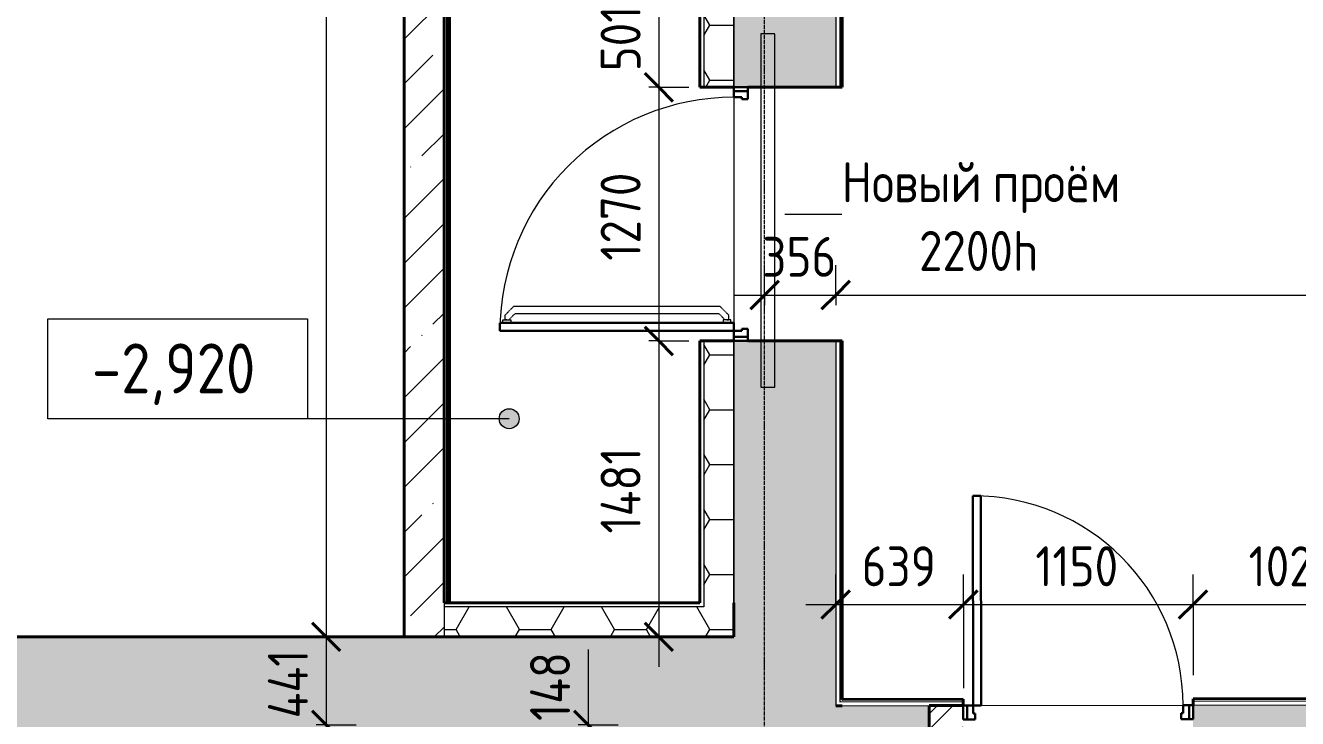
# Model space of a CAD drawing. Header units: millimetres. Extents: x -11886 to 147109, y 276 to 46084.
# Drawn here: x 14911 to 21277, y 20589 to 24058 of the extents above; entities that cross this region are included whole.
import ezdxf

# ---------------------------------------------------------------- set-up
doc = ezdxf.new("R2010")
doc.units = ezdxf.units.MM
doc.linetypes.add('ADSK_Линия сетки', pattern=[25, 20, -2.5, 0, -2.5])
doc.linetypes.add('ADSK_Сверху', pattern=[4.5, 3, -1.5])
for name, color, linetype, lineweight in [('Аннотация', 7, 'Continuous', 20), ('Витраж', 7, 'Continuous', 18), ('Двери', 7, 'Continuous', 18), ('Марки дверей', 7, 'Continuous', 20), ('Оси', 7, 'Continuous', 9), ('Отметки', 7, 'Continuous', 9), ('Перекрытие', 7, 'Continuous', 18), ('Размеры', 7, 'Continuous', 9), ('Размеры-100', 7, 'Continuous', 9), ('Стены внутренние', 7, 'Continuous', 18), ('Стены наружные', 7, 'Continuous', 18), ('Стены штриховка', 7, 'Continuous', 18)]:
    doc.layers.add(name, color=color, linetype=linetype, lineweight=lineweight)
doc.styles.add('GOST Common_1', font='GOST_Common.ttf', dxfattribs={"width": 0.9, "height": 250})
doc.styles.add('GOST Common_2', font='GOST_Common.ttf', dxfattribs={"width": 0.9, "height": 200})
doc.dimstyles.new('ADSK_Основной_2_мм_Округление_до_1_мм', dxfattribs={"dimscale": 304.8, "dimtxt": 201.142999, "dimasz": 0.463911, "dimexe": 0.492126, "dimexo": 0.492126, "dimgap": 0.098425, "dimtad": 1, "dimdec": 0, "dimdsep": 46, "dimtxsty": 'GOST Common_2', "dimblk1": 'OBLIQUE', "dimblk2": 'OBLIQUE', "dimsah": 1, "dimcen": 0.09, "dimdle": 0.492126, "dimazin": 2, "dimtfac": 1, "dimtdec": 4, "dimtix": 1, "dimtmove": 0, "dimatfit": 3, "dimfxl": 1, "dimtvp": 1, "dimtolj": 1, "dimtzin": 0, "dimlwd": 20, "dimlwe": 20, "dimarcsym": 2})
doc.dimstyles.new('ADSK_Основной_2_мм_Округление_до_1_мм_1', dxfattribs={"dimscale": 304.8, "dimtxt": 201.142999, "dimasz": 0.463911, "dimexe": 0.492126, "dimexo": 0.492126, "dimgap": 0.098425, "dimtad": 1, "dimdec": 0, "dimdsep": 46, "dimtxsty": 'GOST Common_2', "dimblk1": 'OBLIQUE', "dimblk2": 'OBLIQUE', "dimsah": 1, "dimcen": 0.09, "dimdle": 0.492126, "dimazin": 2, "dimtfac": 1, "dimtdec": 4, "dimtix": 1, "dimtmove": 1, "dimatfit": 3, "dimfxl": 1, "dimtvp": 1, "dimtolj": 1, "dimtzin": 0, "dimlwd": 20, "dimlwe": 20, "dimarcsym": 2})
pattern_1 = [(0, (0, 0), (238.125, 137.482), [158.75, -317.5]), (120, (0, 0), (-238.1254, 137.4813), [158.75, -317.5]), (60, (0, 0), (-0.0004, 274.9633), [0, -317.5, 158.75, 0])]

# ---------------------------------------------------------------- blocks, each defined once
blk = doc.blocks.new('Прямоугольный импост - 70х20_60мм-1239061-00 План подвала кладочный')
at = {"layer": 'Витраж', "color": 253, "linetype": 'ADSK_Сверху', "true_color": 0xaaaaaa}
for p, q in [((18590.8, 22717.1), (18590.8, 22247.1)), ((18660.8, 22247.1), (18660.8, 22717.1)), ((18590.8, 22247.1), (18660.8, 22247.1))]:
    blk.add_line(p, q, dxfattribs=at)
blk = doc.blocks.new('Прямоугольный импост - 70х20_60мм-1441796-00 План подвала кладочный')
at = {"layer": 'Витраж', "color": 253, "linetype": 'ADSK_Сверху', "true_color": 0xaaaaaa}
for p, q in [((18660.8, 24017.1), (18590.8, 24017.1)), ((18590.8, 24017.1), (18590.8, 23517.1)), ((18660.8, 23517.1), (18660.8, 24017.1))]:
    blk.add_line(p, q, dxfattribs=at)
blk = doc.blocks.new('Прямоугольный импост - 70х20_60мм-1239063-00 План подвала кладочный')
at = {"layer": 'Витраж', "color": 253, "linetype": 'ADSK_Сверху', "true_color": 0xaaaaaa}
for p, q in [((18590.8, 23517.1), (18590.8, 22717.1)), ((18660.8, 22717.1), (18660.8, 23517.1))]:
    blk.add_line(p, q, dxfattribs=at)
blk = doc.blocks.new('AC_Дверь_Однопольная - ДН-8п 1270х2200h-1983116-00 План подвала кладочный')
at = {"layer": 'Двери', "lineweight": 30}
for p, q in [((-585, 1425), (-545, 1425)), ((-585, 255), (-585, 1425)), ((-545, 1425), (-545, 255)), ((-635, 255), (-615, 255)), ((-635, 185), (-635, 255)), ((-615, 255), (-585, 255)), ((-615, 185), (-615, 255)), ((-615, 255), (-615, 185)), ((-545, 255), (-585, 255)), ((-585, 255), (-585, 215)), ((585, 255), (615, 255)), ((585, 215), (585, 255)), ((615, 255), (615, 185)), ((615, 255), (635, 255)), ((615, 185), (615, 255)), ((635, 255), (635, 185)), ((-585, 215), (-575, 215)), ((-575, 215), (-575, 185)), ((575, 215), (585, 215)), ((575, 185), (575, 215)), ((-615, 185), (-635, 185)), ((-575, 185), (-615, 185)), ((615, 185), (575, 185)), ((635, 185), (615, 185))]:
    blk.add_line(p, q, dxfattribs=at)
at = {"layer": 'Двери', "linetype": 'ADSK_Сверху', "lineweight": 9}
for p, q in [((-545, 1410), (-529, 1410)), ((-529, 1410), (-529, 1371.5)), ((-529, 1371.5), (-545, 1371.5)), ((-529, 1390.8), (-529, 1399.5)), ((-529, 1399.5), (-505.3, 1399.5)), ((-529, 1380.7), (-498.9, 1350.6)), ((-505.3, 1399.5), (-462.5, 1356.7)), ((-498.9, 329.4), (-498.9, 1350.6)), ((-462.5, 323.4), (-462.5, 1356.7)), ((-529, 299.3), (-498.9, 329.4)), ((-505.3, 280.6), (-462.5, 323.4)), ((-529, 308.5), (-545, 308.5)), ((-545, 270), (-529, 270)), ((-529, 270), (-529, 308.5)), ((-529, 289.3), (-529, 280.6)), ((-529, 280.6), (-505.3, 280.6))]:
    blk.add_line(p, q, dxfattribs=at)
at = {"layer": 'Двери'}
blk.add_arc((-585, 255), 1170, 0, 90, dxfattribs=at)
blk = doc.blocks.new('AC_Дверь_Однопольная - Д-12п 1150х2200h-1983137-00 План подвала кладочный')
at = {"layer": 'Двери', "lineweight": 30}
for p, q in [((-525, 1175), (-485, 1175)), ((-525, 125), (-525, 1175)), ((-485, 1175), (-485, 125)), ((-575, 125), (-555, 125)), ((-575, 55), (-575, 125)), ((-555, 125), (-525, 125)), ((-555, 55), (-555, 125)), ((-555, 125), (-555, 55)), ((-485, 125), (-525, 125)), ((-525, 125), (-525, 85)), ((-525, 85), (-515, 85)), ((-515, 85), (-515, 55)), ((515, 85), (525, 85)), ((515, 55), (515, 85)), ((525, 125), (555, 125)), ((525, 85), (525, 125)), ((555, 125), (555, 55)), ((555, 125), (575, 125)), ((555, 55), (555, 125)), ((575, 125), (575, 55)), ((-555, 55), (-575, 55)), ((-515, 55), (-555, 55)), ((555, 55), (515, 55)), ((575, 55), (555, 55))]:
    blk.add_line(p, q, dxfattribs=at)
at = {"layer": 'Двери'}
blk.add_arc((-525, 125), 1050, 0, 90, dxfattribs=at)
blk = doc.blocks.new('DIMBLOCK44-00 План подвала кладочный')
at = {"layer": 'Размеры-100', "lineweight": 20}
for p, q in [((18609.9, 22708.7), (18609.9, 22858.7)), ((18965.8, 22708.7), (18965.8, 22858.7)), ((18459.9, 22708.7), (18965.8, 22708.7)), ((18609.9, 22708.7), (18609.9, 22658.7)), ((18965.8, 22708.7), (18965.8, 22658.7))]:
    blk.add_line(p, q, dxfattribs=at)
at = {"layer": 'Размеры-100', "lineweight": 40}
for p, q in [((18609.9, 22708.7), (18680.6, 22779.4)), ((18965.8, 22708.7), (19036.5, 22779.4)), ((18609.9, 22708.7), (18539.2, 22638)), ((18965.8, 22708.7), (18895.1, 22638))]:
    blk.add_line(p, q, dxfattribs=at)
at = {"layer": 'Размеры-100', "color": 0, "lineweight": 20, "insert": (18598.7, 23000.1), "char_height": 200, "width": 454.106, "attachment_point": 1, "line_spacing_factor": 1.022761, "style": 'GOST Common_2'}
blk.add_mtext('356', dxfattribs=at)
blk = doc.blocks.new('_Oblique')
at = {"color": 0, "linetype": 'ByBlock', "lineweight": -2}
blk.add_line((-0.5, -0.5), (0.5, 0.5), dxfattribs=at)
blk = doc.blocks.new('DIMBLOCK45-00 План подвала кладочный')
at = {"layer": 'Размеры-100', "lineweight": 20}
for p, q in [((18965.8, 22708.7), (18965.8, 22858.7)), ((30807, 22708.7), (30807, 22858.7)), ((18965.8, 22708.7), (30807, 22708.7)), ((18965.8, 22708.7), (18965.8, 22658.7)), ((30807, 22708.7), (30807, 21084.1))]:
    blk.add_line(p, q, dxfattribs=at)
at = {"layer": 'Размеры-100', "lineweight": 40}
for p, q in [((18965.8, 22708.7), (19036.5, 22779.4)), ((30807, 22708.7), (30877.7, 22779.4)), ((18965.8, 22708.7), (18895.1, 22638)), ((30807, 22708.7), (30736.3, 22638))]:
    blk.add_line(p, q, dxfattribs=at)
at = {"layer": 'Размеры-100', "color": 0, "lineweight": 20, "insert": (24618.8, 23000.1), "char_height": 200, "width": 642.294, "attachment_point": 1, "line_spacing_factor": 1.022761, "style": 'GOST Common_2'}
blk.add_mtext('11841', dxfattribs=at)
blk = doc.blocks.new('DIMBLOCK74-00 План подвала кладочный')
at = {"layer": 'Размеры-100', "lineweight": 20}
for p, q in [((16416.1, 29344.9), (16416.1, 20997.8)), ((16416.1, 29194.9), (16266.1, 29194.9)), ((16416.1, 29194.9), (16655.8, 29194.9)), ((16416.1, 20997.8), (16266.1, 20997.8)), ((16416.1, 20997.8), (16855.8, 20997.8))]:
    blk.add_line(p, q, dxfattribs=at)
at = {"layer": 'Размеры-100', "lineweight": 40}
for p, q in [((16416.1, 29194.9), (16345.4, 29265.6)), ((16416.1, 29194.9), (16486.8, 29124.2)), ((16416.1, 20997.8), (16345.4, 21068.5)), ((16416.1, 20997.8), (16486.8, 20927.1))]:
    blk.add_line(p, q, dxfattribs=at)
at = {"layer": 'Размеры-100', "color": 0, "lineweight": 20, "insert": (16124.7, 24862.8), "char_height": 200, "width": 560.473, "attachment_point": 1, "rotation": 90, "line_spacing_factor": 1.022761, "style": 'GOST Common_2'}
blk.add_mtext('8197', dxfattribs=at)
blk = doc.blocks.new('DIMBLOCK75-00 План подвала кладочный')
at = {"layer": 'Размеры-100', "lineweight": 40}
for p, q in [((16416.1, 20997.8), (16345.4, 21068.5)), ((16416.1, 20997.8), (16486.8, 20927.1)), ((16416.1, 20556.8), (16345.4, 20627.5)), ((16416.1, 20556.8), (16486.8, 20486.1))]:
    blk.add_line(p, q, dxfattribs=at)
at = {"layer": 'Размеры-100', "lineweight": 20}
for p, q in [((16416.1, 20997.8), (16266.1, 20997.8)), ((16416.1, 20997.8), (16416.1, 20406.8)), ((16416.1, 20997.8), (16855.8, 20997.8)), ((16416.1, 20556.8), (16366.1, 20556.8)), ((16416.1, 20556.8), (16566.1, 20556.8))]:
    blk.add_line(p, q, dxfattribs=at)
at = {"layer": 'Размеры-100', "color": 0, "lineweight": 20, "insert": (16124.7, 20589.8), "char_height": 200, "width": 450.015, "attachment_point": 1, "rotation": 90, "line_spacing_factor": 1.022761, "style": 'GOST Common_2'}
blk.add_mtext('441', dxfattribs=at)
blk = doc.blocks.new('DIMBLOCK78-00 План подвала кладочный')
at = {"layer": 'Размеры-100', "lineweight": 40}
for p, q in [((18080.9, 24249.9), (18010.2, 24320.6)), ((18080.9, 24249.9), (18151.6, 24179.2)), ((18080.9, 23749), (18010.2, 23819.7)), ((18080.9, 23749), (18151.6, 23678.3))]:
    blk.add_line(p, q, dxfattribs=at)
at = {"layer": 'Размеры-100', "lineweight": 20}
for p, q in [((18080.9, 24249.9), (18030.9, 24249.9)), ((18080.9, 24249.9), (18080.9, 23749)), ((18080.9, 24249.9), (18230.9, 24249.9)), ((18080.9, 23749), (18030.9, 23749)), ((18080.9, 23749), (18230.9, 23749))]:
    blk.add_line(p, q, dxfattribs=at)
at = {"layer": 'Размеры-100', "color": 0, "lineweight": 20, "insert": (17789.5, 23829), "char_height": 200, "width": 409.104, "attachment_point": 1, "rotation": 90, "line_spacing_factor": 1.022761, "style": 'GOST Common_2'}
blk.add_mtext('501', dxfattribs=at)
blk = doc.blocks.new('DIMBLOCK79-00 План подвала кладочный')
at = {"layer": 'Размеры-100', "lineweight": 40}
for p, q in [((18080.9, 23749), (18010.2, 23819.7)), ((18080.9, 23749), (18151.6, 23678.3)), ((18080.9, 22479), (18010.2, 22549.7)), ((18080.9, 22479), (18151.6, 22408.3))]:
    blk.add_line(p, q, dxfattribs=at)
at = {"layer": 'Размеры-100', "lineweight": 20}
for p, q in [((18080.9, 23749), (18030.9, 23749)), ((18080.9, 23749), (18080.9, 22479)), ((18080.9, 23749), (18230.9, 23749)), ((18080.9, 22479), (18030.9, 22479)), ((18080.9, 22479), (18230.9, 22479))]:
    blk.add_line(p, q, dxfattribs=at)
at = {"layer": 'Размеры-100', "color": 0, "lineweight": 20, "insert": (17789.5, 22880.5), "char_height": 200, "width": 560.473, "attachment_point": 1, "rotation": 90, "line_spacing_factor": 1.022761, "style": 'GOST Common_2'}
blk.add_mtext('1270', dxfattribs=at)
blk = doc.blocks.new('DIMBLOCK80-00 План подвала кладочный')
at = {"layer": 'Размеры-100', "lineweight": 40}
for p, q in [((18080.9, 22479), (18010.2, 22549.7)), ((18080.9, 22479), (18151.6, 22408.3)), ((18080.9, 20997.8), (18010.2, 21068.5)), ((18080.9, 20997.8), (18151.6, 20927.1))]:
    blk.add_line(p, q, dxfattribs=at)
at = {"layer": 'Размеры-100', "lineweight": 20}
for p, q in [((18080.9, 22479), (18030.9, 22479)), ((18080.9, 22479), (18080.9, 20847.8)), ((18080.9, 22479), (18230.9, 22479)), ((18080.9, 20997.8), (18030.9, 20997.8)), ((18080.9, 20997.8), (18230.9, 20997.8))]:
    blk.add_line(p, q, dxfattribs=at)
at = {"layer": 'Размеры-100', "color": 0, "lineweight": 20, "insert": (17789.5, 21515.1), "char_height": 200, "width": 535.927, "attachment_point": 1, "rotation": 90, "line_spacing_factor": 1.022761, "style": 'GOST Common_2'}
blk.add_mtext('1481', dxfattribs=at)
blk = doc.blocks.new('DIMBLOCK85-00 План подвала кладочный')
at = {"layer": 'Размеры-100', "lineweight": 20}
for p, q in [((18965.8, 21159.6), (18965.8, 21309.6)), ((19604.4, 21159.6), (19604.4, 21309.6)), ((18815.8, 21159.6), (19604.4, 21159.6)), ((18965.8, 21159.6), (18965.8, 21109.6)), ((19604.4, 21159.6), (19604.4, 20741.7))]:
    blk.add_line(p, q, dxfattribs=at)
at = {"layer": 'Размеры-100', "lineweight": 40}
for p, q in [((18965.8, 21159.6), (19036.5, 21230.3)), ((19604.4, 21159.6), (19675.1, 21230.3)), ((18965.8, 21159.6), (18895.1, 21088.9)), ((19604.4, 21159.6), (19533.7, 21088.9))]:
    blk.add_line(p, q, dxfattribs=at)
at = {"layer": 'Размеры-100', "color": 0, "lineweight": 20, "insert": (19095.9, 21451), "char_height": 200, "width": 454.106, "attachment_point": 1, "line_spacing_factor": 1.022761, "style": 'GOST Common_2'}
blk.add_mtext('639', dxfattribs=at)
blk = doc.blocks.new('DIMBLOCK86-00 План подвала кладочный')
at = {"layer": 'Размеры-100', "lineweight": 20}
for p, q in [((19604.4, 21159.6), (19604.4, 21309.6)), ((20753.9, 21159.6), (20753.9, 21309.6)), ((19604.4, 21159.6), (20753.9, 21159.6)), ((19604.4, 21159.6), (19604.4, 20741.7)), ((20753.9, 21159.6), (20753.9, 20805.7))]:
    blk.add_line(p, q, dxfattribs=at)
at = {"layer": 'Размеры-100', "lineweight": 40}
for p, q in [((19604.4, 21159.6), (19675.1, 21230.3)), ((20753.9, 21159.6), (20824.6, 21230.3)), ((19604.4, 21159.6), (19533.7, 21088.9)), ((20753.9, 21159.6), (20683.2, 21088.9))]:
    blk.add_line(p, q, dxfattribs=at)
at = {"layer": 'Размеры-100', "color": 0, "lineweight": 20, "insert": (19964.4, 21451), "char_height": 200, "width": 515.472, "attachment_point": 1, "line_spacing_factor": 1.022761, "style": 'GOST Common_2'}
blk.add_mtext('1150', dxfattribs=at)
blk = doc.blocks.new('DIMBLOCK87-00 План подвала кладочный')
at = {"layer": 'Размеры-100', "lineweight": 20}
for p, q in [((20753.9, 21159.6), (20753.9, 21309.6)), ((21776.3, 21159.6), (21776.3, 21309.6)), ((20753.9, 21159.6), (21776.3, 21159.6)), ((20753.9, 21159.6), (20753.9, 20805.7)), ((21776.3, 21159.6), (21776.3, 20745.6))]:
    blk.add_line(p, q, dxfattribs=at)
at = {"layer": 'Размеры-100', "lineweight": 40}
for p, q in [((20753.9, 21159.6), (20824.6, 21230.3)), ((21776.3, 21159.6), (21847, 21230.3)), ((20753.9, 21159.6), (20683.2, 21088.9)), ((21776.3, 21159.6), (21705.6, 21088.9))]:
    blk.add_line(p, q, dxfattribs=at)
at = {"layer": 'Размеры-100', "color": 0, "lineweight": 20, "insert": (21031.6, 21451), "char_height": 200, "width": 560.473, "attachment_point": 1, "line_spacing_factor": 1.022761, "style": 'GOST Common_2'}
blk.add_mtext('1022', dxfattribs=at)
blk = doc.blocks.new('Высотные отметки - Рамка-5093-00 План подвала кладочный')
at = {"layer": 'Аннотация'}
for p, q in [((-6.5, 0), (-6.5, 5)), ((-6.5, 5), (6.5, 5)), ((6.5, 5), (6.5, 0)), ((6.5, 0), (-6.5, 0))]:
    blk.add_line(p, q, dxfattribs=at)
blk = doc.blocks.new('DIMBLOCK191-00 План подвала кладочный')
at = {"layer": 'Размеры-100', "lineweight": 20}
for p, q in [((17727.9, 20934.8), (17727.9, 20576.8)), ((17727.9, 20706.8), (17727.9, 20408.6)), ((17727.9, 20576.8), (17727.9, 20482.7)), ((17727.9, 20556.8), (17677.9, 20556.8)), ((17727.9, 20556.8), (17877.9, 20556.8)), ((17727.9, 20408.6), (17577.9, 20408.6)), ((17727.9, 20408.6), (17895.3, 20408.6))]:
    blk.add_line(p, q, dxfattribs=at)
at = {"layer": 'Размеры-100', "lineweight": 40}
for p, q in [((17727.9, 20556.8), (17657.2, 20627.5)), ((17727.9, 20556.8), (17798.6, 20486.1)), ((17727.9, 20408.6), (17657.2, 20479.3)), ((17727.9, 20408.6), (17798.6, 20337.9))]:
    blk.add_line(p, q, dxfattribs=at)
at = {"layer": 'Размеры-100', "color": 0, "lineweight": 20, "insert": (17436.5, 20576.8), "char_height": 200, "width": 429.56, "attachment_point": 1, "rotation": 90, "line_spacing_factor": 1.022761, "style": 'GOST Common_2'}
blk.add_mtext('148', dxfattribs=at)

msp = doc.modelspace()

# ---------------------------------------------------------------- hatches: boundary and pattern name
at = {"layer": 'Отметки'}
h = msp.add_hatch(color=256, dxfattribs=at)
edge = h.paths.add_edge_path()
edge.add_arc((17331.84, 22089.87), 50, 0, 360)
at = {"layer": 'Стены внутренние', "true_color": 0xc0c0c0}
h = msp.add_hatch(color=9, dxfattribs=at)
h.paths.add_polyline_path([(18945.32, 20402.44), (19434.4, 20403.31), (19433.95, 20653.31), (18965.84, 20652.47), (18965.84, 20487.77), (18945.32, 20487.77)])
h.paths.add_polyline_path([(20754.38, 20405.67), (21776.31, 20407.49), (21775.86, 20657.49), (20753.94, 20655.66), (20754.06, 20585.67)])
h.paths.add_polyline_path([(22926.31, 20409.54), (26835.94, 20416.52), (26835.5, 20666.52), (22925.86, 20659.54), (22926.18, 20479.54)])
h.paths.add_polyline_path([(27765.94, 20418.18), (28617.04, 20419.7), (28616.59, 20669.7), (27765.49, 20668.18), (27765.82, 20488.18)])
h.paths.add_polyline_path([(30130.05, 20422.4), (30807.02, 20424.06), (30807.02, 20673.61), (30129.6, 20672.4)])
at = {"layer": 'Стены внутренние', "lineweight": 9}
h = msp.add_hatch(dxfattribs=at)
h.set_pattern_fill('FP_3', color=256, style=0, pattern_type=2)
h.set_pattern_definition([(45, (0, 0), (-117.8655, 117.8655), []), (45, (78.58, 0), (-117.8655, 117.8655), [])])
h.paths.add_polyline_path([(19434.4, 20403.31), (19604.39, 20403.61), (19603.94, 20653.61), (19433.95, 20653.31)])
at = {"layer": 'Стены наружные', "true_color": 0xc0c0c0}
h = msp.add_hatch(color=9, dxfattribs=at)
h.paths.add_polyline_path([(18455.84, 20487.77), (18965.84, 20487.77), (18965.84, 22478), (18455.84, 22479), (18455.84, 20924.61)])
h.paths.add_polyline_path([(18573.05, 23749), (18965.84, 23749), (18965.84, 43015.13), (18455.84, 43015.13), (18455.84, 23749.3), (18525.84, 23749.12)])
at = {"layer": 'Стены наружные', "lineweight": 9}
h = msp.add_hatch(dxfattribs=at)
h.set_pattern_fill('FP_2', color=256, style=0, pattern_type=2)
h.set_pattern_definition([(45, (0, 0), (-224.5064, 224.5064), []), (45, (224.5, 0), (-224.5064, 224.5064), [396.875, -79.375, 3.353, -76.022])])
h.paths.add_polyline_path([(16805.84, 20997.77), (17005.84, 20997.77), (17005.84, 29194.9), (16805.84, 29194.9), (16805.84, 22254.61)])
h = msp.add_hatch(dxfattribs=at)
h.set_pattern_fill('FP_4', color=256, style=0, pattern_type=2)
h.set_pattern_definition(pattern_1)
h.paths.add_polyline_path([(18305.84, 21147.77), (18455.84, 21147.77), (18455.84, 22479), (18305.84, 22479), (18305.84, 21167.77)])
h.paths.add_polyline_path([(18305.84, 23749), (18455.84, 23749.3), (18455.84, 28749.65), (18305.84, 28749.65), (18305.84, 24914.6)])
at = {"layer": 'Стены наружные', "true_color": 0xc0c0c0}
for points in [[(18965.84, 22478), (18965.84, 22479), (18571.44, 22479)], [(18455.84, 20487.77), (18455.84, 20997.77), (3705.98, 20997.77), (3709.56, 20487.77), (11199.67, 20487.77), (11199.67, 20663.63), (14082.45, 20663.63), (14082.45, 20487.77), (18045.32, 20487.77)]]:
    msp.add_hatch(color=9, dxfattribs=at).paths.add_polyline_path(points)
at = {"layer": 'Стены наружные', "lineweight": 9}
h = msp.add_hatch(dxfattribs=at)
h.set_pattern_fill('FP_4', color=256, style=0, pattern_type=2)
h.set_pattern_definition(pattern_1)
h.paths.add_polyline_path([(18455.84, 20997.77), (18455.84, 21147.77), (17005.84, 21147.77), (17005.84, 20997.77)])

# ---------------------------------------------------------------- linework, layer by layer
at = {"layer": 'Марки дверей'}
msp.add_line((18710.84, 23114), (18995.64, 23114), dxfattribs=at)
at = {"layer": 'Оси', "linetype": 'ADSK_Линия сетки'}
msp.add_line((18609.91, 1075.56), (18609.91, 44534.79), dxfattribs=at)
at = {"layer": 'Отметки', "lineweight": 20}
for p, q in [((15723.83, 22089.87), (15672.86, 22089.87)), ((17331.84, 22089.87), (15723.83, 22089.87))]:
    msp.add_line(p, q, dxfattribs=at)
at = {"layer": 'Отметки'}
msp.add_circle((17331.84, 22089.87), 50, dxfattribs=at)
at = {"layer": 'Перекрытие', "color": 136, "true_color": 0x008080}
for p, q in [((18455.84, 23699), (18455.84, 22569)), ((19693.94, 20653.77), (20703.94, 20655.58))]:
    msp.add_line(p, q, dxfattribs=at)
at = {"layer": 'Стены внутренние'}
for p, q in [((18965.84, 43015.13), (18965.84, 23749)), ((18965.84, 22478), (18965.84, 20652.47)), ((20753.94, 20655.66), (21775.86, 20657.49))]:
    msp.add_line(p, q, dxfattribs=at)
at = {"layer": 'Стены внутренние', "lineweight": 40}
for p, q in [((18997.84, 23749), (18997.84, 42983.13)), ((17033.84, 21167.77), (17033.84, 29194.9)), ((18997.84, 23749), (18965.84, 23749)), ((18965.84, 22479), (18965.84, 22478)), ((18997.84, 22479), (18965.84, 22479)), ((18997.84, 20684.53), (18997.84, 22479)), ((17005.84, 21167.77), (17033.84, 21167.77)), ((21775.8, 20689.49), (20753.88, 20687.66)), ((20753.88, 20687.66), (20753.94, 20655.66)), ((18997.84, 20652.53), (18965.84, 20652.47)), ((19603.88, 20685.61), (18997.84, 20684.53)), ((19433.95, 20653.31), (19603.94, 20653.61)), ((19434.4, 20403.31), (19433.95, 20653.31)), ((19603.88, 20685.61), (19603.94, 20653.61))]:
    msp.add_line(p, q, dxfattribs=at)
at = {"layer": 'Стены наружные', "lineweight": 40}
for p, q in [((16805.84, 29194.9), (16805.84, 20997.77)), ((17005.84, 21167.77), (17005.84, 29194.9)), ((18285.84, 28749.65), (18285.84, 23749)), ((18285.84, 23749), (18455.84, 23749)), ((18455.84, 23749), (18455.84, 23749.3)), ((18965.84, 23749), (18525.84, 23749)), ((18455.84, 22479), (18285.84, 22479)), ((18285.84, 22479), (18285.84, 21167.77)), ((18965.84, 22479), (18525.84, 22479)), ((18285.84, 21167.77), (17033.84, 21167.77)), ((18455.84, 20997.77), (18455.84, 21167.77)), ((18455.84, 21147.77), (18455.84, 20997.77)), ((17005.84, 20997.77), (3705.98, 20997.77)), ((17005.84, 20997.77), (18455.84, 20997.77))]:
    msp.add_line(p, q, dxfattribs=at)
at = {"layer": 'Стены наружные'}
for p, q in [((18455.84, 28749.65), (18455.84, 23749)), ((18455.84, 23749.3), (18455.84, 28749.65)), ((18455.84, 22479), (18455.84, 21167.77)), ((18455.84, 21167.77), (18455.84, 22479))]:
    msp.add_line(p, q, dxfattribs=at)
at = {"layer": 'Стены штриховка'}
for p, q in [((18985.84, 42995.13), (18985.84, 23749)), ((18995.84, 42985.13), (18995.84, 23749)), ((17018.84, 29194.9), (17018.84, 21167.77)), ((17024.84, 29194.9), (17024.84, 21167.77)), ((18305.84, 26949.9), (18305.84, 23749)), ((18305.84, 22479), (18305.84, 21147.77)), ((18985.84, 22479), (18985.84, 20672.51)), ((18995.84, 22479), (18995.84, 20682.53)), ((17005.84, 21167.77), (17005.84, 20997.77)), ((18305.84, 21147.77), (17005.84, 21147.77)), ((20753.89, 20685.66), (21775.81, 20687.49)), ((18985.84, 20672.51), (19603.9, 20673.61)), ((18995.84, 20682.53), (19603.89, 20683.61)), ((18997.84, 20652.53), (19433.95, 20653.31)), ((20753.9, 20675.66), (21775.83, 20677.49))]:
    msp.add_line(p, q, dxfattribs=at)

# ---------------------------------------------------------------- block references
at = {"layer": 'Витраж', "color": 253, "linetype": 'ADSK_Сверху', "true_color": 0xaaaaaa}
for name in ['Прямоугольный импост - 70х20_60мм-1441796-00 План подвала кладочный', 'Прямоугольный импост - 70х20_60мм-1239063-00 План подвала кладочный', 'Прямоугольный импост - 70х20_60мм-1239061-00 План подвала кладочный']:
    msp.add_blockref(name, (0, 0), dxfattribs=at)
at = {"layer": 'Двери', "linetype": 'ADSK_Сверху', "lineweight": 9, "rotation": 89.99999999999991}
msp.add_blockref('AC_Дверь_Однопольная - ДН-8п 1270х2200h-1983116-00 План подвала кладочный', (18710.84, 23114), dxfattribs=at)
at = {"layer": 'Двери', "rotation": 0.1022688024733616}
msp.add_blockref('AC_Дверь_Однопольная - Д-12п 1150х2200h-1983137-00 План подвала кладочный', (20179.16, 20529.64), dxfattribs=at)
at = {"layer": 'Отметки', "lineweight": 20, "xscale": 99.99999999999993, "yscale": 99.99999999999993, "zscale": 99.99999999999993}
msp.add_blockref('Высотные отметки - Рамка-5093-00 План подвала кладочный', (15672.86, 22089.87), dxfattribs=at)

# ---------------------------------------------------------------- texts
at = {"layer": 'Марки дверей', "lineweight": 9, "char_height": 200, "attachment_point": 1, "style": 'GOST Common_2'}
for s, insert, width in [('Новый', (18995.64, 23373.57), 836.9617), ('\\fGOST Common|b0|i0|c204|p34|;\\W.9; ', (19686.2, 23373.57), 79.3671), ('проём', (19751.69, 23373.57), 815.3162), ('2200h', (19382.59, 23029.61), 793.6706)]:
    msp.add_mtext(s, dxfattribs=dict(at, insert=insert, width=width))
at = {"layer": 'Отметки', "lineweight": 20, "insert": (15244.19, 22466.57), "char_height": 250, "width": 1028.8226, "attachment_point": 1, "line_spacing_factor": 1.022761, "style": 'GOST Common_1'}
msp.add_mtext('-2,920', dxfattribs=at)

# ---------------------------------------------------------------- dimensions: what is measured, and where the dimension line sits
at = {"layer": 'Размеры', "lineweight": 20}
for base, p1, p2, override, picture, middle in [((16416.07, 20997.77), (16805.84, 29194.9), (17005.84, 20997.77), {"dimpost": '<>', "dimfxl": 8199.572709}, 'DIMBLOCK74-00 План подвала кладочный', (16286.07, 25096.33)), ((18080.91, 23749), (18180.89, 24249.9), (18180.89, 23749), {"dimpost": '<>', "dimfxl": 500.899672}, 'DIMBLOCK78-00 План подвала кладочный', (17950.91, 23999.45)), ((18080.91, 22479), (18180.89, 23749), (18180.89, 22479), {"dimpost": '<>', "dimfxl": 1270}, 'DIMBLOCK79-00 План подвала кладочный', (17950.91, 23114)), ((18080.91, 20997.77), (18180.89, 22479), (18180.89, 20997.77), {"dimpost": '<>', "dimfxl": 1481.233523}, 'DIMBLOCK80-00 План подвала кладочный', (17950.91, 21738.38)), ((16416.07, 20556.79), (17005.84, 20997.77), (16516.05, 20556.79), {"dimpost": '<>', "dimfxl": 659.051916}, 'DIMBLOCK75-00 План подвала кладочный', (16286.07, 20777.28))]:
    dim = msp.add_linear_dim(base=base, p1=p1, p2=p2, angle=90, dimstyle='ADSK_Основной_2_мм_Округление_до_1_мм', override=override, dxfattribs=at)
    dim.commit()
    dim.dimension.update_dxf_attribs({"geometry": picture, "text_midpoint": middle})
for base, p1, p2, override, picture, middle in [((18965.84, 22708.69), (18609.91, 22808.67), (18965.84, 22808.67), {"dimpost": '<>', "dimfxl": 355.92501}, 'DIMBLOCK44-00 План подвала кладочный', (18787.87, 22838.69)), ((30807.02, 22708.69), (18965.84, 22808.67), (30807.02, 20934.06), {"dimpost": '<>', "dimfxl": 11988.65044}, 'DIMBLOCK45-00 План подвала кладочный', (24886.43, 22838.69)), ((19604.39, 21159.64), (18965.84, 21259.62), (19604.39, 20591.71), {"dimpost": '<>', "dimfxl": 924.040614}, 'DIMBLOCK85-00 План подвала кладочный', (19285.11, 21289.64)), ((20753.94, 21159.64), (19604.39, 20591.71), (20753.94, 20655.66), {"dimpost": '<>', "dimfxl": 1151.329421}, 'DIMBLOCK86-00 План подвала кладочный', (20179.16, 21289.64)), ((21776.31, 21159.64), (20753.94, 20655.66), (21776.31, 20595.59), {"dimpost": '<>', "dimfxl": 1024.132919}, 'DIMBLOCK87-00 План подвала кладочный', (21265.12, 21289.64))]:
    dim = msp.add_linear_dim(base=base, p1=p1, p2=p2, dimstyle='ADSK_Основной_2_мм_Округление_до_1_мм', override=override, dxfattribs=at)
    dim.commit()
    dim.dimension.update_dxf_attribs({"geometry": picture, "text_midpoint": middle})
dim = msp.add_linear_dim(base=(17727.89, 20408.63), p1=(17827.88, 20556.79), p2=(18045.32, 20408.63), angle=90, dimstyle='ADSK_Основной_2_мм_Округление_до_1_мм_1', override={"dimpost": '<>', "dimfxl": 263.117399}, dxfattribs=at)
dim.commit()
dim.dimension.update_dxf_attribs({"geometry": 'DIMBLOCK191-00 План подвала кладочный', "text_midpoint": (17569.86, 20791.62), "dimtype": 160, "text_rotation": 90})

doc.saveas('drawing.dxf')
